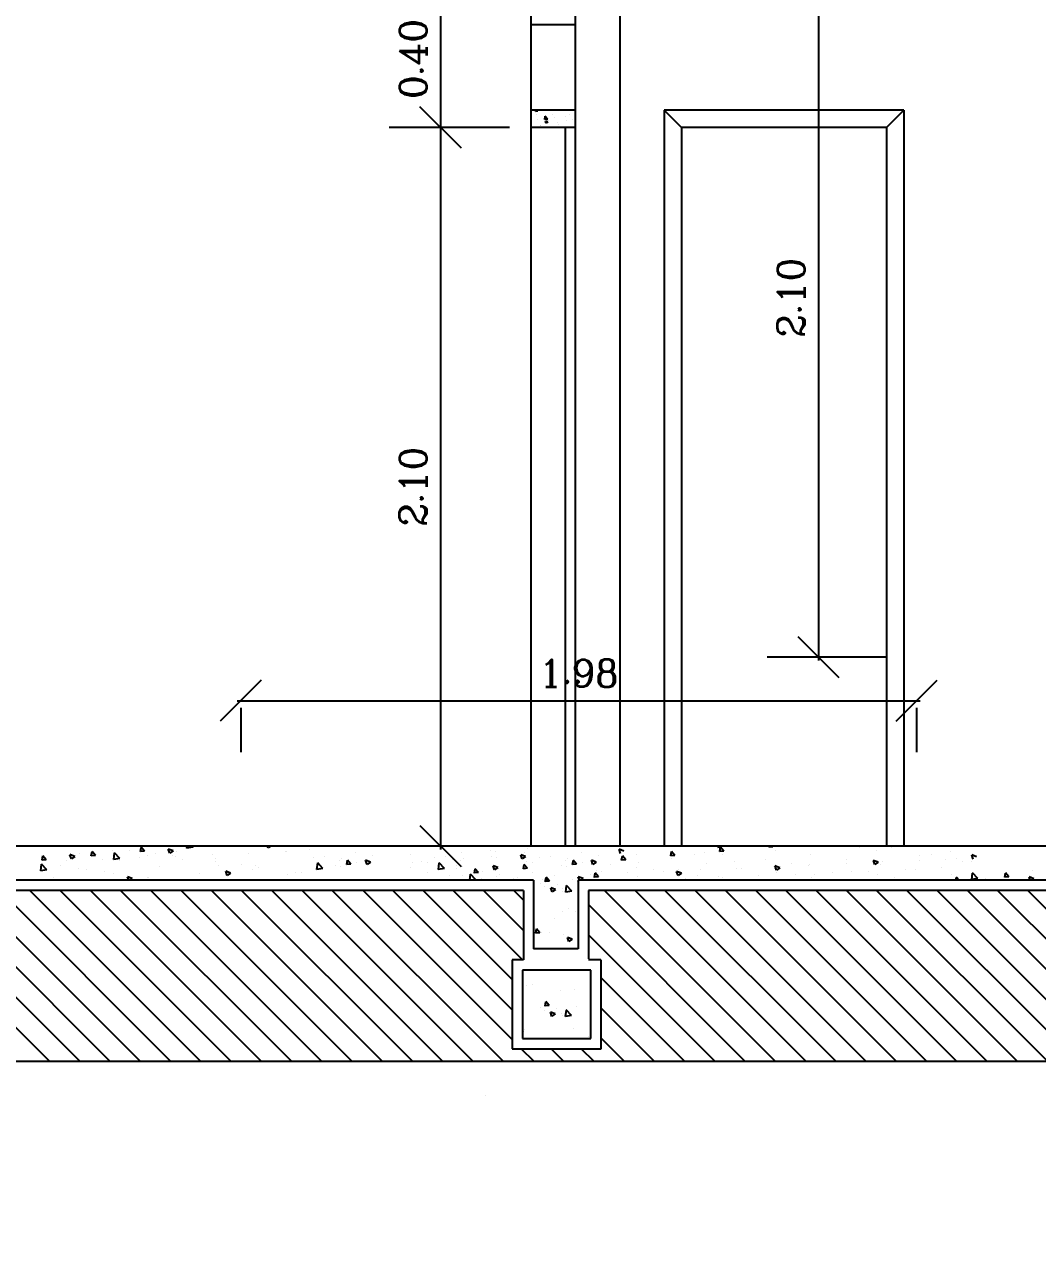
# Model space of a CAD drawing. Extents: x -49 to 264, y -41 to 22.
# Drawn here: x 19.049 to 22.009, y 7.75 to 11.364 of the extents above; entities that cross this region are included whole.
import ezdxf

# ---------------------------------------------------------------- set-up
doc = ezdxf.new("R2010")
doc.units = 0
doc.header["$LTSCALE"] = 20
doc.layers.get('0').update_dxf_attribs({"linetype": 'CONTINUOUS'})
doc.layers.get('DEFPOINTS').update_dxf_attribs({"linetype": 'CONTINUOUS'})
for name, color, linetype in [('CONCRETO', 5, 'CONTINUOUS'), ('COTA', 244, 'CONTINUOUS'), ('COTAS', 244, 'CONTINUOUS'), ('JANELA', 1, 'CONTINUOUS'), ('PAREDE', 7, 'CONTINUOUS'), ('PORTA', 1, 'CONTINUOUS'), ('VISTAL', 30, 'CONTINUOUS')]:
    doc.layers.add(name, color=color, linetype=linetype)
doc.styles.add('ROMANC', font='ROMANC.SHX')
doc.dimstyles.get("Standard").update_dxf_attribs({"dimtxt": 0.08, "dimasz": 0.12, "dimexe": 0.15, "dimexo": 0.0625, "dimgap": 0.04, "dimtad": 1, "dimzin": 0, "dimtxsty": 'ROMANC', "dimblk1": 'OBLIQUE', "dimblk2": 'OBLIQUE', "dimsah": 1, "dimcen": 0.09, "dimdle": 0.01, "dimclrd": 30, "dimclre": 30, "dimclrt": 244, "dimazin": 3, "dimtfac": 1, "dimtdec": 3, "dimtofl": 0, "dimtmove": 0, "dimatfit": 3, "dimtolj": 1, "dimtzin": 0})

# ---------------------------------------------------------------- blocks, each defined once
blk = doc.blocks.new('*X103')
at = {"color": 0, "linetype": 'CONTINUOUS'}
for p, q in [((259.6112, -49.5778), (259.6112, -49.5778)), ((259.7347, -49.5651), (259.7347, -49.5651)), ((259.7524, -49.5653), (259.7524, -49.5653)), ((259.7627, -49.5619), (259.7627, -49.5619)), ((259.5708, -49.7146), (259.5708, -49.7146)), ((259.615, -49.6931), (259.615, -49.6931)), ((259.7579, -49.6951), (259.7579, -49.6951)), ((259.7586, -49.7024), (259.7586, -49.7024))]:
    blk.add_line(p, q, dxfattribs=at)
blk = doc.blocks.new('_OBLIQUE')
at = {"color": 0, "linetype": 'BYBLOCK'}
blk.add_line((-0.5, -0.5), (0.5, 0.5), dxfattribs=at)
blk = doc.blocks.new('*D275')
at = {"color": 30, "linetype": 'BYBLOCK'}
for p, q in [((11.7914, 13.0844), (12.4595, 13.0844)), ((12.3095, 13.0944), (12.3095, 10.9244)), ((11.7914, 10.9344), (12.4595, 10.9344)), ((-46.1743, 10.7419), (-46.1743, 9.2333)), ((-40.1743, 10.7419), (-40.1743, 9.2333)), ((-46.1843, 9.3833), (-40.1643, 9.3833))]:
    blk.add_line(p, q, dxfattribs=at)
at = {"layer": 'DEFPOINTS', "color": 0, "linetype": 'BYBLOCK'}
for p in [(22.4846, 17.9057), (22.6402, 17.9057), (6.4237, 15.5444), (8.1037, 15.5444), (8.1037, 15.5444), (22.6402, 15.4757), (11.4914, 13.0844), (11.4914, 10.9344), (12.3095, 10.9344), (-46.1743, 10.8044), (-40.1743, 10.8044), (-40.1743, 9.3833)]:
    blk.add_point(p, dxfattribs=at)
at = {"color": 30, "linetype": 'BYBLOCK', "xscale": 0.12, "yscale": 0.12, "zscale": 0.12}
for p, rotation in [((12.3095, 13.0844), 90), ((12.3095, 10.9344), 270), ((-46.1743, 9.3833), 180)]:
    blk.add_blockref('_OBLIQUE', p, dxfattribs=dict(at, rotation=rotation))
blk.add_blockref('_OBLIQUE', (-40.1743, 9.3833), dxfattribs=at)
at = {"color": 244, "linetype": 'BYBLOCK', "char_height": 0.08, "attachment_point": 5, "rotation": 90, "style": 'ROMANC'}
for s, insert in [('\\A1;2.43', (22.4046, 16.6907)), ('\\A1;2.15', (12.2295, 12.0094))]:
    blk.add_mtext(s, dxfattribs=dict(at, insert=insert))
at = {"color": 244, "linetype": 'BYBLOCK', "char_height": 0.08, "attachment_point": 5, "style": 'ROMANC'}
for s, insert in [('\\A1;1.68', (7.2637, 15.6244)), ('\\A1;6.00', (-43.1743, 9.4633))]:
    blk.add_mtext(s, dxfattribs=dict(at, insert=insert))
blk = doc.blocks.new('*D350')
at = {"color": 30, "linetype": 'BYBLOCK'}
for p, q in [((20.8981, 12.0158), (20.5466, 12.0158)), ((20.6966, 12.0258), (20.6966, 11.6058)), ((20.8981, 11.6158), (20.5466, 11.6158)), ((5.7514, 10.6344), (5.7514, 9.9936)), ((8.5614, 10.6344), (8.5614, 9.9936)), ((5.7414, 10.1436), (8.5714, 10.1436))]:
    blk.add_line(p, q, dxfattribs=at)
at = {"layer": 'DEFPOINTS', "color": 0, "linetype": 'BYBLOCK'}
for p in [(20.9606, 12.0158), (20.6966, 11.6158), (20.9606, 11.6158), (5.7514, 10.9344), (8.5614, 10.9344), (8.5614, 10.1436)]:
    blk.add_point(p, dxfattribs=at)
at = {"color": 30, "linetype": 'BYBLOCK', "xscale": 0.12, "yscale": 0.12, "zscale": 0.12}
for p, rotation in [((20.6966, 12.0158), 90), ((20.6966, 11.6158), 270), ((5.7514, 10.1436), 180)]:
    blk.add_blockref('_OBLIQUE', p, dxfattribs=dict(at, rotation=rotation))
blk.add_blockref('_OBLIQUE', (8.5614, 10.1436), dxfattribs=at)
at = {"color": 244, "linetype": 'BYBLOCK', "insert": (20.6166, 11.8158), "char_height": 0.08, "attachment_point": 5, "rotation": 90, "style": 'ROMANC'}
blk.add_mtext('\\A1;0.40', dxfattribs=at)
at = {"color": 244, "linetype": 'BYBLOCK', "insert": (7.1564, 10.2236), "char_height": 0.08, "attachment_point": 5, "style": 'ROMANC'}
blk.add_mtext('\\A1;2.81', dxfattribs=at)
blk = doc.blocks.new('*D351')
at = {"color": 30, "linetype": 'BYBLOCK'}
for p, q in [((20.8981, 11.6158), (20.5466, 11.6158)), ((20.6966, 11.6258), (20.6966, 9.5058)), ((8.6914, 10.6344), (8.6914, 9.9834)), ((11.4914, 10.6344), (11.4914, 9.9834)), ((8.6814, 10.1334), (11.5014, 10.1334)), ((20.8981, 9.5158), (20.5466, 9.5158))]:
    blk.add_line(p, q, dxfattribs=at)
at = {"layer": 'DEFPOINTS', "color": 0, "linetype": 'BYBLOCK'}
for p in [(20.9606, 11.6158), (8.6914, 10.9344), (11.4914, 10.9344), (11.4914, 10.1334), (20.6966, 9.5158), (20.9606, 9.5158)]:
    blk.add_point(p, dxfattribs=at)
at = {"color": 30, "linetype": 'BYBLOCK', "xscale": 0.12, "yscale": 0.12, "zscale": 0.12}
for p, rotation in [((20.6966, 11.6158), 90), ((8.6914, 10.1334), 180), ((20.6966, 9.5158), 270)]:
    blk.add_blockref('_OBLIQUE', p, dxfattribs=dict(at, rotation=rotation))
blk.add_blockref('_OBLIQUE', (11.4914, 10.1334), dxfattribs=at)
at = {"color": 244, "linetype": 'BYBLOCK', "insert": (20.6166, 10.5658), "char_height": 0.08, "attachment_point": 5, "rotation": 90, "style": 'ROMANC'}
blk.add_mtext('\\A1;2.10', dxfattribs=at)
at = {"color": 244, "linetype": 'BYBLOCK', "insert": (10.0914, 10.2134), "char_height": 0.08, "attachment_point": 5, "style": 'ROMANC'}
blk.add_mtext('\\A1;2.80', dxfattribs=at)
blk = doc.blocks.new('*D352')
at = {"color": 30, "linetype": 'BYBLOCK'}
for p, q in [((22.9131, 11.1458), (23.3425, 11.1458)), ((23.1925, 11.1558), (23.1925, 9.5058)), ((5.7514, 10.6344), (5.7514, 9.8204)), ((5.6214, 10.5044), (5.6214, 9.8204)), ((5.6114, 9.9704), (5.7514, 9.9704)), ((5.7514, 9.9704), (6.1952, 9.9704)), ((22.9684, 9.5158), (23.3425, 9.5158))]:
    blk.add_line(p, q, dxfattribs=at)
at = {"layer": 'DEFPOINTS', "color": 0, "linetype": 'BYBLOCK'}
for p in [(22.8506, 11.1458), (5.7514, 10.9344), (5.6214, 10.8044), (5.7514, 9.9704), (22.9059, 9.5158), (23.1925, 9.5158)]:
    blk.add_point(p, dxfattribs=at)
at = {"color": 30, "linetype": 'BYBLOCK', "xscale": 0.12, "yscale": 0.12, "zscale": 0.12}
for p, rotation in [((23.1925, 11.1458), 90), ((5.6214, 9.9704), 180), ((23.1925, 9.5158), 270)]:
    blk.add_blockref('_OBLIQUE', p, dxfattribs=dict(at, rotation=rotation))
blk.add_blockref('_OBLIQUE', (5.7514, 9.9704), dxfattribs=at)
at = {"color": 244, "linetype": 'BYBLOCK', "insert": (23.1125, 10.3308), "char_height": 0.08, "attachment_point": 5, "rotation": 90, "style": 'ROMANC'}
blk.add_mtext('\\A1;{1.60}', dxfattribs=at)
at = {"color": 244, "linetype": 'BYBLOCK', "insert": (6.0333, 10.0504), "char_height": 0.08, "attachment_point": 5, "style": 'ROMANC'}
blk.add_mtext('\\A1;0.13', dxfattribs=at)
blk = doc.blocks.new('*D276')
at = {"color": 30, "linetype": 'BYBLOCK'}
for p, q in [((22.3402, 17.9057), (22.3653, 17.9057)), ((22.5153, 17.9157), (22.5153, 15.4657)), ((22.3402, 15.4757), (22.3653, 15.4757)), ((12.4627, 10.9344), (12.4627, 11.3782)), ((11.7914, 10.9344), (12.6127, 10.9344)), ((12.4627, 10.7944), (12.4627, 10.9344)), ((11.9214, 10.8044), (12.6127, 10.8044))]:
    blk.add_line(p, q, dxfattribs=at)
at = {"layer": 'DEFPOINTS', "color": 0, "linetype": 'BYBLOCK'}
for p in [(22.6402, 17.9057), (22.5153, 15.4757), (22.6402, 15.4757), (11.4914, 10.9344), (12.4627, 10.9344), (11.6214, 10.8044)]:
    blk.add_point(p, dxfattribs=at)
at = {"color": 30, "linetype": 'BYBLOCK', "xscale": 0.12, "yscale": 0.12, "zscale": 0.12}
for p, rotation in [((22.5153, 17.9057), 90), ((22.5153, 15.4757), 270), ((12.4627, 10.9344), 90), ((12.4627, 10.8044), 270)]:
    blk.add_blockref('_OBLIQUE', p, dxfattribs=dict(at, rotation=rotation))
at = {"color": 244, "linetype": 'BYBLOCK', "char_height": 0.08, "attachment_point": 5, "rotation": 90, "style": 'ROMANC'}
for s, insert in [('\\A1;2.43', (22.4353, 16.6907)), ('\\A1;0.13', (12.3827, 11.2163))]:
    blk.add_mtext(s, dxfattribs=dict(at, insert=insert))
blk = doc.blocks.new('*D284')
at = {"color": 30, "linetype": 'BYBLOCK'}
for p, q in [((4.1357, 18.8044), (4.1357, 19.2482)), ((5.3214, 18.8044), (3.9857, 18.8044)), ((4.1357, 18.6644), (4.1357, 18.8044)), ((5.4514, 18.6744), (3.9857, 18.6744)), ((30.195, 9.5731), (32.185, 9.5731)), ((30.205, 9.5379), (30.205, 9.4231)), ((32.175, 9.5379), (32.175, 9.4231))]:
    blk.add_line(p, q, dxfattribs=at)
at = {"layer": 'DEFPOINTS', "color": 0, "linetype": 'BYBLOCK'}
for p in [(4.1357, 18.8044), (5.6214, 18.8044), (5.7514, 18.6744), (30.205, 9.8379), (32.175, 9.8379), (32.175, 9.5731)]:
    blk.add_point(p, dxfattribs=at)
at = {"color": 30, "linetype": 'BYBLOCK', "xscale": 0.12, "yscale": 0.12, "zscale": 0.12}
for p, rotation in [((4.1357, 18.8044), 90), ((4.1357, 18.6744), 270), ((30.205, 9.5731), 180)]:
    blk.add_blockref('_OBLIQUE', p, dxfattribs=dict(at, rotation=rotation))
blk.add_blockref('_OBLIQUE', (32.175, 9.5731), dxfattribs=at)
at = {"color": 244, "linetype": 'BYBLOCK', "insert": (4.0557, 19.0863), "char_height": 0.08, "attachment_point": 5, "rotation": 90, "style": 'ROMANC'}
blk.add_mtext('\\A1;0.13', dxfattribs=at)
at = {"color": 244, "linetype": 'BYBLOCK', "insert": (31.19, 9.6531), "char_height": 0.08, "attachment_point": 5, "style": 'ROMANC'}
blk.add_mtext('\\A1;1.97', dxfattribs=at)
blk = doc.blocks.new('*D285')
at = {"color": 30, "linetype": 'BYBLOCK'}
for p, q in [((5.4514, 16.7744), (3.9857, 16.7744)), ((4.1357, 16.7844), (4.1357, 16.6444)), ((5.4514, 16.6444), (3.9857, 16.6444)), ((4.1357, 16.6444), (4.1357, 16.2005)), ((34.5022, 9.8379), (34.4553, 9.8379)), ((34.6053, 8.3979), (34.6053, 9.8479)), ((32.265, 9.5685), (34.255, 9.5685)), ((32.275, 9.5379), (32.275, 9.4185)), ((34.245, 9.5379), (34.245, 9.4185)), ((34.3609, 8.4079), (34.4553, 8.4079)), ((256.8586, -40.1982), (257.1335, -40.1982)), ((257.0835, -40.1982), (257.0835, -40.2358)), ((257.0835, -40.5982), (257.0835, -40.5606))]:
    blk.add_line(p, q, dxfattribs=at)
at = {"layer": 'DEFPOINTS', "color": 0, "linetype": 'BYBLOCK'}
for p in [(5.7514, 16.7744), (4.1357, 16.6444), (5.7514, 16.6444), (32.275, 9.8379), (34.245, 9.8379), (34.6053, 9.8379), (34.8022, 9.8379), (34.245, 9.5685), (34.6609, 8.4079), (256.7961, -40.1982), (257.0835, -40.1982), (256.7961, -40.5982)]:
    blk.add_point(p, dxfattribs=at)
at = {"color": 30, "linetype": 'BYBLOCK'}
for p, xscale, yscale, zscale, rotation in [((4.1357, 16.7744), 0.12, 0.12, 0.12, 90), ((4.1357, 16.6444), 0.12, 0.12, 0.12, 270), ((34.6053, 9.8379), 0.12, 0.12, 0.12, 90), ((32.275, 9.5685), 0.12, 0.12, 0.12, 180), ((34.6053, 8.4079), 0.12, 0.12, 0.12, 270), ((257.0835, -40.1982), 0.05, 0.05, 0.05, 90), ((257.0835, -40.5982), 0.05, 0.05, 0.05, 270)]:
    blk.add_blockref('_OBLIQUE', p, dxfattribs=dict(at, xscale=xscale, yscale=yscale, zscale=zscale, rotation=rotation))
at = {"color": 30, "linetype": 'BYBLOCK', "xscale": 0.12, "yscale": 0.12, "zscale": 0.12}
blk.add_blockref('_OBLIQUE', (34.245, 9.5685), dxfattribs=at)
at = {"color": 244, "linetype": 'BYBLOCK', "attachment_point": 5, "rotation": 90, "style": 'ROMANC'}
for s, insert, char_height in [('\\A1;0.13', (4.0557, 16.3625), 0.08), ('\\A1;{1.53}', (34.5253, 9.1229), 0.08), ('\\A1;0.40', (257.0835, -40.3982), 0.1)]:
    blk.add_mtext(s, dxfattribs=dict(at, insert=insert, char_height=char_height))
at = {"color": 244, "linetype": 'BYBLOCK', "insert": (33.26, 9.6485), "char_height": 0.08, "attachment_point": 5, "style": 'ROMANC'}
blk.add_mtext('\\A1;1.97', dxfattribs=at)
blk = doc.blocks.new('*D286')
at = {"color": 30, "linetype": 'BYBLOCK'}
for p, q in [((5.4514, 15.5444), (3.9879, 15.5444)), ((4.1379, 15.5544), (4.1379, 15.4144)), ((5.4514, 15.4144), (3.9879, 15.4144)), ((4.1379, 15.4144), (4.1379, 14.9705)), ((30.1071, 11.4748), (30.1071, 11.2933)), ((30.6071, 11.4239), (30.6071, 11.2933)), ((30.0571, 11.3933), (30.6571, 11.3933)), ((34.335, 9.5589), (36.3307, 9.5589)), ((34.345, 9.5379), (34.345, 9.4089)), ((36.3207, 9.5379), (36.3207, 9.4089)), ((263.1948, -40.2981), (263.1948, -40.5684)), ((262.6661, -40.5107), (262.6661, -40.5684)), ((262.6661, -40.5184), (262.7205, -40.5184)), ((263.1948, -40.5184), (263.1405, -40.5184))]:
    blk.add_line(p, q, dxfattribs=at)
at = {"layer": 'DEFPOINTS', "color": 0, "linetype": 'BYBLOCK'}
for p in [(5.7514, 15.5444), (4.1379, 15.4144), (5.7514, 15.4144), (30.1071, 12.8748), (30.6071, 12.8239), (30.6071, 11.3933), (34.345, 9.8379), (36.3207, 9.8379), (36.3207, 9.5589), (263.1948, -40.2356), (262.6661, -40.4482), (263.1948, -40.5184)]:
    blk.add_point(p, dxfattribs=at)
at = {"color": 30, "linetype": 'BYBLOCK'}
for p, xscale, yscale, zscale, rotation in [((4.1379, 15.5444), 0.12, 0.12, 0.12, 90), ((4.1379, 15.4144), 0.12, 0.12, 0.12, 270), ((30.1071, 11.3933), 0.1, 0.1, 0.1, 180), ((34.345, 9.5589), 0.12, 0.12, 0.12, 180), ((262.6661, -40.5184), 0.05, 0.05, 0.05, 180)]:
    blk.add_blockref('_OBLIQUE', p, dxfattribs=dict(at, xscale=xscale, yscale=yscale, zscale=zscale, rotation=rotation))
for p, xscale, yscale, zscale in [((30.6071, 11.3933), 0.1, 0.1, 0.1), ((36.3207, 9.5589), 0.12, 0.12, 0.12), ((263.1948, -40.5184), 0.05, 0.05, 0.05)]:
    blk.add_blockref('_OBLIQUE', p, dxfattribs=dict(at, xscale=xscale, yscale=yscale, zscale=zscale))
at = {"color": 244, "linetype": 'BYBLOCK', "insert": (4.0579, 15.1325), "char_height": 0.08, "attachment_point": 5, "rotation": 90, "style": 'ROMANC'}
blk.add_mtext('\\A1;0.13', dxfattribs=at)
at = {"color": 244, "linetype": 'BYBLOCK', "attachment_point": 5, "style": 'ROMANC'}
for s, insert, char_height in [('\\A1;0.50', (30.3571, 11.4733), 0.08), ('\\A1;1.98', (35.3329, 9.6389), 0.08), ('\\A1;{0.500}', (262.9305, -40.5184), 0.1)]:
    blk.add_mtext(s, dxfattribs=dict(at, insert=insert, char_height=char_height))
blk = doc.blocks.new('*D287')
at = {"color": 30, "linetype": 'BYBLOCK'}
for p, q in [((5.4514, 10.9344), (4.0208, 10.9344)), ((4.1708, 10.9444), (4.1708, 10.8044)), ((5.3214, 10.8044), (4.0208, 10.8044)), ((4.1708, 10.8044), (4.1708, 10.3605)), ((36.4107, 9.5442), (38.0609, 9.5442)), ((36.4207, 9.5379), (36.4207, 9.3942)), ((38.0509, 9.5379), (38.0509, 9.3942))]:
    blk.add_line(p, q, dxfattribs=at)
at = {"layer": 'DEFPOINTS', "color": 0, "linetype": 'BYBLOCK'}
for p in [(5.7514, 10.9344), (4.1708, 10.8044), (5.6214, 10.8044), (36.4207, 9.8379), (38.0509, 9.8379), (38.0509, 9.5442)]:
    blk.add_point(p, dxfattribs=at)
at = {"color": 30, "linetype": 'BYBLOCK', "xscale": 0.12, "yscale": 0.12, "zscale": 0.12}
for p, rotation in [((4.1708, 10.9344), 90), ((4.1708, 10.8044), 270), ((36.4207, 9.5442), 180)]:
    blk.add_blockref('_OBLIQUE', p, dxfattribs=dict(at, rotation=rotation))
blk.add_blockref('_OBLIQUE', (38.0509, 9.5442), dxfattribs=at)
at = {"color": 244, "linetype": 'BYBLOCK', "insert": (4.0908, 10.5225), "char_height": 0.08, "attachment_point": 5, "rotation": 90, "style": 'ROMANC'}
blk.add_mtext('\\A1;0.13', dxfattribs=at)
at = {"color": 244, "linetype": 'BYBLOCK', "insert": (37.2358, 9.6242), "char_height": 0.08, "attachment_point": 5, "style": 'ROMANC'}
blk.add_mtext('\\A1;1.63', dxfattribs=at)

msp = doc.modelspace()

# ---------------------------------------------------------------- linework, layer by layer
at = {"color": 30, "linetype": 'CONTINUOUS'}
for p, q in [((20.5491, 11.1106), (20.5431, 11.1101)), ((20.5432, 11.1099), (20.5434, 11.111)), ((20.5463, 11.0999), (20.5463, 11.0999)), ((20.5689, 11.0866), (20.57, 11.0961)), ((20.5778, 11.0881), (20.57, 11.0962)), ((20.593, 11.101), (20.593, 11.101)), ((20.6309, 11.096), (20.6309, 11.096)), ((20.6419, 11.102), (20.6419, 11.102)), ((20.5475, 11.0666), (20.5475, 11.0666)), ((20.5479, 11.0872), (20.5479, 11.0872)), ((20.5561, 11.0698), (20.5561, 11.0698)), ((20.5572, 11.0689), (20.5572, 11.0689)), ((20.5778, 11.0881), (20.5689, 11.0867)), ((20.5784, 11.0795), (20.5714, 11.0821)), ((20.5734, 11.0759), (20.5714, 11.0819)), ((20.5784, 11.0795), (20.5734, 11.0761)), ((20.5783, 11.0823), (20.5783, 11.0823)), ((20.5983, 11.0924), (20.5983, 11.0924)), ((20.6062, 11.0772), (20.6062, 11.0772)), ((20.6106, 11.0711), (20.6106, 11.0711)), ((20.6317, 11.0846), (20.6317, 11.0846)), ((20.6488, 11.086), (20.6488, 11.086)), ((19.5227, 8.9574), (19.5234, 8.9636)), ((19.5305, 8.9597), (19.5312, 8.9636)), ((19.5404, 8.9603), (19.5373, 8.9636)), ((19.5424, 8.961), (19.5402, 8.9636)), ((19.7603, 8.9583), (19.7585, 8.9636)), ((19.7678, 8.9636), (19.7603, 8.9585)), ((21.0781, 8.9578), (21.0761, 8.9636)), ((21.0862, 8.9636), (21.078, 8.958)), ((21.2242, 8.9599), (21.2248, 8.9636)), ((21.2361, 8.9611), (21.234, 8.9636)), ((21.6513, 8.9625), (21.6513, 8.9625)), ((19.1001, 8.9221), (19.1024, 8.9346)), ((19.112, 8.9233), (19.1024, 8.9348)), ((19.1954, 8.9331), (19.1814, 8.9385)), ((19.1855, 8.9262), (19.1814, 8.9383)), ((19.1954, 8.9331), (19.1854, 8.9264)), ((19.2101, 8.9424), (19.2101, 8.9424)), ((19.2555, 8.9358), (19.2435, 8.9348)), ((19.2436, 8.9346), (19.2459, 8.9471)), ((19.2555, 8.9358), (19.2459, 8.9473)), ((19.3066, 8.9497), (19.3066, 8.9497)), ((19.3092, 8.9243), (19.3114, 8.9433)), ((19.327, 8.9272), (19.3092, 8.9245)), ((19.327, 8.9272), (19.3114, 8.9435)), ((19.3546, 8.9517), (19.3546, 8.9517)), ((19.3834, 8.9293), (19.3834, 8.9293)), ((19.387, 8.9472), (19.3894, 8.9597)), ((19.3989, 8.9484), (19.387, 8.9474)), ((19.3989, 8.9484), (19.3893, 8.9599)), ((19.4077, 8.9369), (19.4077, 8.9369)), ((19.4304, 8.9417), (19.4304, 8.9417)), ((19.4828, 8.9492), (19.4688, 8.9545)), ((19.4729, 8.9423), (19.4688, 8.9543)), ((19.4828, 8.9492), (19.4728, 8.9424)), ((19.4805, 8.9351), (19.4805, 8.9351)), ((19.4902, 8.9338), (19.4902, 8.9338)), ((19.4913, 8.9463), (19.4913, 8.9463)), ((19.5404, 8.9603), (19.5226, 8.9576)), ((19.5424, 8.961), (19.5304, 8.9599)), ((19.5969, 8.9383), (19.5969, 8.9383)), ((19.6079, 8.9263), (19.6079, 8.9263)), ((19.7037, 8.9428), (19.7037, 8.9428)), ((19.7128, 8.9616), (19.7128, 8.9616)), ((19.8105, 8.9474), (19.8105, 8.9474)), ((19.8155, 8.9475), (19.8155, 8.9475)), ((19.882, 8.9542), (19.882, 8.9542)), ((19.8923, 8.931), (19.8923, 8.931)), ((19.9256, 8.9335), (19.9256, 8.9335)), ((19.9756, 8.9269), (19.9756, 8.9269)), ((20.0168, 8.9455), (20.0168, 8.9455)), ((20.0656, 8.9354), (20.0656, 8.9354)), ((20.1771, 8.94), (20.1771, 8.94)), ((20.2472, 8.931), (20.2472, 8.931)), ((20.2804, 8.9335), (20.2804, 8.9335)), ((20.3256, 8.9444), (20.3256, 8.9444)), ((20.3305, 8.9269), (20.3305, 8.9269)), ((20.4114, 8.9519), (20.4114, 8.9519)), ((20.4135, 8.9325), (20.4135, 8.9325)), ((20.4262, 8.9476), (20.4262, 8.9476)), ((20.4282, 8.9303), (20.4282, 8.9303)), ((20.5131, 8.9327), (20.4991, 8.9381)), ((20.5032, 8.9258), (20.4992, 8.9379)), ((20.5131, 8.9327), (20.5032, 8.926)), ((20.51, 8.9435), (20.51, 8.9435)), ((20.5181, 8.9564), (20.5181, 8.9564)), ((20.5525, 8.931), (20.5525, 8.931)), ((20.5858, 8.9335), (20.5858, 8.9335)), ((20.6358, 8.9269), (20.6358, 8.9269)), ((20.677, 8.9455), (20.677, 8.9455)), ((20.7258, 8.9354), (20.7258, 8.9354)), ((20.8005, 8.9487), (20.7865, 8.9541)), ((20.7906, 8.9418), (20.7866, 8.9539)), ((20.7938, 8.9222), (20.7961, 8.9348)), ((20.8057, 8.9235), (20.7961, 8.935)), ((20.8373, 8.94), (20.8373, 8.94)), ((20.9492, 8.936), (20.9372, 8.935)), ((20.9373, 8.9348), (20.9396, 8.9473)), ((20.9383, 8.9272), (20.9383, 8.9272)), ((20.9492, 8.936), (20.9395, 8.9475)), ((21.007, 8.9393), (21.007, 8.9393)), ((21.0374, 8.946), (21.0374, 8.946)), ((21.0807, 8.9473), (21.083, 8.9599)), ((21.0926, 8.9486), (21.0807, 8.9475)), ((21.0926, 8.9486), (21.083, 8.9601)), ((21.0875, 8.9394), (21.0875, 8.9394)), ((21.2361, 8.9611), (21.2241, 8.9601)), ((21.2434, 8.9519), (21.2434, 8.9519)), ((21.3461, 8.9378), (21.3461, 8.9378)), ((21.489, 8.9585), (21.489, 8.9585)), ((21.5391, 8.9519), (21.5391, 8.9519)), ((21.5819, 8.9585), (21.5819, 8.9585)), ((21.6654, 8.9353), (21.6654, 8.9353)), ((21.6985, 8.9385), (21.6985, 8.9385)), ((21.7552, 8.9475), (21.7552, 8.9475)), ((21.7712, 8.9264), (21.7712, 8.9264)), ((21.8309, 8.9323), (21.8169, 8.9376)), ((21.821, 8.9254), (21.8169, 8.9375)), ((19.1135, 8.8941), (19.0957, 8.8914)), ((19.0958, 8.8912), (19.098, 8.9102)), ((19.1135, 8.8941), (19.0979, 8.9103)), ((19.112, 8.9233), (19.1001, 8.9223)), ((19.1025, 8.9122), (19.1025, 8.9122)), ((19.1551, 8.906), (19.1551, 8.906)), ((19.1699, 8.9203), (19.1699, 8.9203)), ((19.2052, 8.8981), (19.2052, 8.8981)), ((19.2309, 8.896), (19.2309, 8.896)), ((19.2767, 8.9248), (19.2767, 8.9248)), ((19.2809, 8.8894), (19.2809, 8.8894)), ((19.3267, 8.9224), (19.3267, 8.9224)), ((19.4434, 8.9024), (19.4434, 8.9024)), ((19.5103, 8.9228), (19.5103, 8.9228)), ((19.6068, 8.9185), (19.6068, 8.9185)), ((19.6142, 8.9078), (19.6142, 8.9078)), ((19.6508, 8.8847), (19.6368, 8.89)), ((19.6409, 8.8777), (19.6369, 8.8898)), ((19.6825, 8.9085), (19.6825, 8.9085)), ((19.7152, 8.895), (19.7152, 8.895)), ((19.7246, 8.9062), (19.7246, 8.9062)), ((19.7326, 8.9019), (19.7326, 8.9019)), ((19.9032, 8.895), (19.9054, 8.914)), ((19.9209, 8.8979), (19.9032, 8.8952)), ((19.9209, 8.8979), (19.9054, 8.9141)), ((19.957, 8.9056), (19.957, 8.9056)), ((19.9681, 8.921), (19.9681, 8.921)), ((19.9729, 8.9025), (19.9729, 8.9025)), ((19.9901, 8.9097), (19.9925, 8.9222)), ((20.0021, 8.9109), (19.9901, 8.9099)), ((20.0021, 8.9109), (19.9924, 8.9224)), ((20.0181, 8.9144), (20.0181, 8.9144)), ((20.0596, 8.9167), (20.0456, 8.9221)), ((20.0497, 8.9098), (20.0456, 8.9219)), ((20.0596, 8.9167), (20.0496, 8.91)), ((20.1777, 8.9003), (20.1777, 8.9003)), ((20.1822, 8.9154), (20.1822, 8.9154)), ((20.2092, 8.9197), (20.2092, 8.9197)), ((20.2268, 8.9153), (20.2268, 8.9153)), ((20.2758, 8.8979), (20.258, 8.8952)), ((20.2581, 8.895), (20.2603, 8.914)), ((20.2758, 8.8979), (20.2602, 8.9141)), ((20.2995, 8.9255), (20.2995, 8.9255)), ((20.3105, 8.8978), (20.3105, 8.8978)), ((20.3119, 8.9056), (20.3119, 8.9056)), ((20.3229, 8.921), (20.3229, 8.921)), ((20.3278, 8.9025), (20.3278, 8.9025)), ((20.3635, 8.8846), (20.3658, 8.8971)), ((20.3754, 8.8858), (20.3657, 8.8973)), ((20.4161, 8.9054), (20.4161, 8.9054)), ((20.4324, 8.9007), (20.4184, 8.906)), ((20.4225, 8.8938), (20.4184, 8.9059)), ((20.4324, 8.9007), (20.4224, 8.894)), ((20.5069, 8.8971), (20.5092, 8.9097)), ((20.5188, 8.8984), (20.5069, 8.8973)), ((20.5188, 8.8984), (20.5092, 8.9099)), ((20.5145, 8.9197), (20.5145, 8.9197)), ((20.5321, 8.9153), (20.5321, 8.9153)), ((20.6172, 8.9056), (20.6172, 8.9056)), ((20.6283, 8.921), (20.6283, 8.921)), ((20.6331, 8.9025), (20.6331, 8.9025)), ((20.6623, 8.9109), (20.6503, 8.9099)), ((20.6504, 8.9097), (20.6527, 8.9222)), ((20.6623, 8.9109), (20.6526, 8.9224)), ((20.6783, 8.9144), (20.6783, 8.9144)), ((20.7198, 8.9167), (20.7058, 8.9221)), ((20.7099, 8.9098), (20.7058, 8.9219)), ((20.7198, 8.9167), (20.7099, 8.91)), ((20.7211, 8.8906), (20.7211, 8.8906)), ((20.7622, 8.9103), (20.7622, 8.9103)), ((20.8057, 8.9235), (20.7938, 8.9224)), ((20.8379, 8.9003), (20.8379, 8.9003)), ((20.8424, 8.9154), (20.8424, 8.9154)), ((20.888, 8.8937), (20.888, 8.8937)), ((20.9171, 8.8903), (20.9171, 8.8903)), ((20.9686, 8.8842), (20.9546, 8.8896)), ((20.9587, 8.8773), (20.9546, 8.8894)), ((20.9591, 8.8953), (20.9591, 8.8953)), ((21.0238, 8.8948), (21.0238, 8.8948)), ((21.041, 8.9131), (21.041, 8.9131)), ((21.1236, 8.9192), (21.1236, 8.9192)), ((21.1306, 8.8993), (21.1306, 8.8993)), ((21.1449, 8.8981), (21.1449, 8.8981)), ((21.2138, 8.9228), (21.2138, 8.9228)), ((21.2374, 8.9038), (21.2374, 8.9038)), ((21.2403, 8.8992), (21.2403, 8.8992)), ((21.256, 8.9002), (21.242, 8.9056)), ((21.2461, 8.8933), (21.2421, 8.9054)), ((21.256, 8.9002), (21.2461, 8.8935)), ((21.2895, 8.9128), (21.2895, 8.9128)), ((21.3396, 8.9062), (21.3396, 8.9062)), ((21.3441, 8.9083), (21.3441, 8.9083)), ((21.45, 8.9228), (21.45, 8.9228)), ((21.4509, 8.9128), (21.4509, 8.9128)), ((21.4659, 8.8896), (21.4659, 8.8896)), ((21.5155, 8.8905), (21.5155, 8.8905)), ((21.5434, 8.9163), (21.5294, 8.9216)), ((21.5335, 8.9093), (21.5295, 8.9214)), ((21.5434, 8.9163), (21.5335, 8.9095)), ((21.551, 8.91), (21.551, 8.91)), ((21.5577, 8.9173), (21.5577, 8.9173)), ((21.6222, 8.895), (21.6222, 8.895)), ((21.6537, 8.8959), (21.6537, 8.8959)), ((21.6644, 8.9218), (21.6644, 8.9218)), ((21.729, 8.8995), (21.729, 8.8995)), ((21.7412, 8.9253), (21.7412, 8.9253)), ((21.7912, 8.9187), (21.7912, 8.9187)), ((21.8152, 8.9184), (21.8152, 8.9184)), ((21.9933, 8.8921), (21.9933, 8.8921)), ((19.1337, 8.8724), (19.1337, 8.8724)), ((19.3091, 8.8831), (19.3091, 8.8831)), ((19.3634, 8.8686), (19.3494, 8.874)), ((19.3529, 8.8636), (19.3495, 8.8738)), ((19.3634, 8.8686), (19.3559, 8.8636)), ((19.4073, 8.8728), (19.4073, 8.8728)), ((19.4101, 8.8703), (19.4101, 8.8703)), ((19.56, 8.8823), (19.56, 8.8823)), ((19.6508, 8.8847), (19.6409, 8.8779)), ((19.8179, 8.8809), (19.8179, 8.8809)), ((19.8412, 8.8862), (19.8412, 8.8862)), ((19.8589, 8.8853), (19.8589, 8.8853)), ((20.2274, 8.8854), (20.2274, 8.8854)), ((20.2914, 8.8767), (20.2914, 8.8767)), ((20.328, 8.8778), (20.328, 8.8778)), ((20.3502, 8.8636), (20.3522, 8.8809)), ((20.3677, 8.8648), (20.3521, 8.881)), ((20.3677, 8.8648), (20.3596, 8.8636)), ((20.3754, 8.8858), (20.3634, 8.8848)), ((20.3832, 8.8677), (20.3832, 8.8677)), ((20.3863, 8.8878), (20.3863, 8.8878)), ((20.4159, 8.8659), (20.4159, 8.8659)), ((20.4287, 8.8753), (20.4287, 8.8753)), ((20.4307, 8.8637), (20.4307, 8.8637)), ((20.4363, 8.8812), (20.4363, 8.8812)), ((20.452, 8.8662), (20.452, 8.8662)), ((20.4788, 8.8687), (20.4788, 8.8687)), ((20.49, 8.8722), (20.49, 8.8722)), ((20.5328, 8.8854), (20.5328, 8.8854)), ((20.5571, 8.8542), (20.5571, 8.8542)), ((20.5626, 8.8646), (20.5626, 8.8646)), ((20.5826, 8.8607), (20.5706, 8.8597)), ((20.5707, 8.8595), (20.573, 8.872)), ((20.5826, 8.8607), (20.5729, 8.8722)), ((20.5968, 8.8767), (20.5968, 8.8767)), ((20.6494, 8.8654), (20.6494, 8.8654)), ((20.6638, 8.8587), (20.6638, 8.8587)), ((20.6812, 8.8682), (20.6672, 8.8736)), ((20.6705, 8.8636), (20.6672, 8.8734)), ((20.6812, 8.8682), (20.6743, 8.8636)), ((20.7035, 8.8812), (20.7035, 8.8812)), ((20.7141, 8.872), (20.7164, 8.8846)), ((20.726, 8.8733), (20.7141, 8.8722)), ((20.726, 8.8733), (20.7164, 8.8848)), ((20.7358, 8.8884), (20.7358, 8.8884)), ((20.8103, 8.8858), (20.8103, 8.8858)), ((20.8397, 8.8734), (20.8397, 8.8734)), ((20.9686, 8.8842), (20.9586, 8.8775)), ((20.9817, 8.8679), (20.9817, 8.8679)), ((21.0143, 8.8771), (21.0143, 8.8771)), ((21.0757, 8.8753), (21.0757, 8.8753)), ((21.0884, 8.8724), (21.0884, 8.8724)), ((21.09, 8.8671), (21.09, 8.8671)), ((21.1952, 8.8769), (21.1952, 8.8769)), ((21.2459, 8.8853), (21.2459, 8.8853)), ((21.302, 8.8814), (21.302, 8.8814)), ((21.3486, 8.8712), (21.3486, 8.8712)), ((21.3569, 8.8792), (21.3569, 8.8792)), ((21.4087, 8.886), (21.4087, 8.886)), ((21.5417, 8.8796), (21.5417, 8.8796)), ((21.5917, 8.873), (21.5917, 8.873)), ((21.7576, 8.8809), (21.7576, 8.8809)), ((21.7709, 8.8636), (21.7725, 8.8722)), ((21.7799, 8.8636), (21.7725, 8.8724)), ((21.8353, 8.8686), (21.8175, 8.8658)), ((21.8176, 8.8657), (21.8198, 8.8847)), ((21.8353, 8.8686), (21.8197, 8.8848)), ((21.8586, 8.8681), (21.8586, 8.8681)), ((21.9256, 8.8734), (21.9136, 8.8724)), ((21.9137, 8.8722), (21.916, 8.8847)), ((21.9256, 8.8734), (21.9159, 8.8849)), ((21.9989, 8.8678), (21.9849, 8.8731)), ((21.9881, 8.8636), (21.9849, 8.8729)), ((21.9989, 8.8678), (21.9927, 8.8636)), ((19.1223, 8.3336), (18.6223, 8.8336)), ((19.2107, 8.3336), (18.7107, 8.8336)), ((19.2991, 8.3336), (18.7991, 8.8336)), ((19.3875, 8.3336), (18.8875, 8.8336)), ((19.4759, 8.3336), (18.9759, 8.8336)), ((19.5643, 8.3336), (19.0643, 8.8336)), ((19.6526, 8.3336), (19.1526, 8.8336)), ((19.741, 8.3336), (19.241, 8.8336)), ((19.8294, 8.3336), (19.3294, 8.8336)), ((19.9178, 8.3336), (19.4178, 8.8336)), ((20.0062, 8.3336), (19.5062, 8.8336)), ((20.0946, 8.3336), (19.5946, 8.8336)), ((20.183, 8.3336), (19.683, 8.8336)), ((20.2714, 8.3336), (19.7714, 8.8336)), ((20.3598, 8.3336), (19.8598, 8.8336)), ((20.4481, 8.3336), (19.9481, 8.8336)), ((20.4736, 8.398), (20.038, 8.8336)), ((20.4736, 8.4849), (20.1249, 8.8336)), ((20.4736, 8.5733), (20.2133, 8.8336)), ((20.5042, 8.631), (20.3017, 8.8336)), ((20.5066, 8.7171), (20.3901, 8.8336)), ((20.5066, 8.8055), (20.4785, 8.8336)), ((20.5686, 8.8462), (20.5686, 8.8462)), ((20.6004, 8.8362), (20.5864, 8.8415)), ((20.5905, 8.8293), (20.5865, 8.8413)), ((20.6004, 8.8362), (20.5905, 8.8295)), ((20.6051, 8.8521), (20.6051, 8.8521)), ((20.6196, 8.839), (20.6196, 8.839)), ((20.6217, 8.8318), (20.6217, 8.8318)), ((20.6306, 8.8288), (20.6328, 8.8478)), ((20.6484, 8.8317), (20.6306, 8.8289)), ((20.6484, 8.8317), (20.6328, 8.8479)), ((21.2436, 8.3336), (20.7436, 8.8336)), ((21.3335, 8.3336), (20.8335, 8.8336)), ((21.4204, 8.3336), (20.9204, 8.8336)), ((21.5088, 8.3336), (21.0088, 8.8336)), ((21.5972, 8.3336), (21.0972, 8.8336)), ((21.6856, 8.3336), (21.1856, 8.8336)), ((21.774, 8.3336), (21.274, 8.8336)), ((21.8624, 8.3336), (21.3624, 8.8336)), ((21.9507, 8.3336), (21.4507, 8.8336)), ((22.0391, 8.3336), (21.5391, 8.8336)), ((22.1275, 8.3336), (21.6275, 8.8336)), ((22.2159, 8.3336), (21.7159, 8.8336)), ((22.3043, 8.3336), (21.8043, 8.8336)), ((22.3927, 8.3336), (21.8927, 8.8336)), ((22.4811, 8.3336), (21.9811, 8.8336)), ((20.6373, 8.7822), (20.6373, 8.7822)), ((21.1552, 8.3336), (20.6966, 8.7922)), ((20.5969, 8.7525), (20.5969, 8.7525)), ((20.6221, 8.7724), (20.6221, 8.7724)), ((20.6577, 8.7732), (20.6577, 8.7732)), ((20.5429, 8.709), (20.5452, 8.7216)), ((20.5548, 8.7103), (20.5429, 8.7092)), ((20.5548, 8.7103), (20.5452, 8.7218)), ((20.5609, 8.7122), (20.5609, 8.7122)), ((20.584, 8.7109), (20.584, 8.7109)), ((20.6245, 8.7059), (20.6245, 8.7059)), ((20.6491, 8.6911), (20.6351, 8.6965)), ((20.6392, 8.6842), (20.6351, 8.6963)), ((20.6491, 8.6911), (20.6391, 8.6844)), ((21.0669, 8.3336), (20.6966, 8.7038)), ((20.9785, 8.3336), (20.7336, 8.5785)), ((20.6165, 8.5421), (20.6165, 8.5421)), ((20.57, 8.496), (20.5723, 8.5086)), ((20.5819, 8.4973), (20.57, 8.4962)), ((20.5819, 8.4973), (20.5723, 8.5088)), ((20.6632, 8.4952), (20.6632, 8.4952)), ((20.5564, 8.4907), (20.5564, 8.4907)), ((20.5679, 8.4827), (20.5679, 8.4827)), ((20.5998, 8.4727), (20.5858, 8.4781)), ((20.5899, 8.4658), (20.5858, 8.4779)), ((20.5998, 8.4727), (20.5898, 8.466)), ((20.6045, 8.4886), (20.6045, 8.4886)), ((20.619, 8.4756), (20.619, 8.4756)), ((20.621, 8.4684), (20.621, 8.4684)), ((20.6477, 8.4683), (20.6299, 8.4655)), ((20.63, 8.4653), (20.6322, 8.4843)), ((20.6477, 8.4683), (20.6321, 8.4845)), ((20.8901, 8.3336), (20.7336, 8.4901)), ((20.8017, 8.3336), (20.7336, 8.4017)), ((20.538, 8.3336), (20.5005, 8.371)), ((20.6249, 8.3336), (20.5875, 8.371)), ((20.7133, 8.3336), (20.6759, 8.371)), ((20.3967, 8.2344), (20.3967, 8.2344))]:
    msp.add_line(p, q, dxfattribs=at)
at = {"color": 0, "linetype": 'CONTINUOUS'}
for p, q in [((20.5491, 11.1106), (20.5488, 11.111)), ((20.6193, 11.0615), (20.6193, 11.0615))]:
    msp.add_line(p, q, dxfattribs=at)
at = {"layer": 'CONCRETO', "linetype": 'CONTINUOUS'}
for p, q in [((20.5284, 11.4636), (20.5284, 11.3636)), ((20.6584, 11.4636), (20.6584, 11.3636)), ((20.6584, 11.3636), (20.5284, 11.3636)), ((20.6584, 11.1136), (20.5284, 11.1136)), ((20.5284, 11.1136), (20.5284, 11.0636)), ((20.6584, 11.1136), (20.6584, 11.0636)), ((20.6584, 11.0636), (20.5284, 11.0636)), ((24.0484, 8.9636), (15.9425, 8.9636)), ((20.5366, 8.8636), (18.7562, 8.8636)), ((20.5366, 8.8636), (20.1725, 8.8636)), ((20.5366, 8.8636), (20.5366, 8.6636)), ((20.5802, 8.8636), (20.5714, 8.8636)), ((23.9264, 8.8636), (20.6666, 8.8636)), ((20.6666, 8.8636), (20.6666, 8.6636)), ((20.6666, 8.6636), (20.5366, 8.6636)), ((20.6666, 8.6636), (20.5366, 8.6636)), ((20.7036, 8.601), (20.5036, 8.601)), ((20.5036, 8.601), (20.5036, 8.401)), ((20.7036, 8.401), (20.7036, 8.601)), ((20.5036, 8.401), (20.7036, 8.401))]:
    msp.add_line(p, q, dxfattribs=at)
at = {"layer": 'CONCRETO', "color": 1, "linetype": 'CONTINUOUS'}
for p, q in [((20.5066, 8.8336), (18.6223, 8.8336)), ((20.5066, 8.8336), (20.2025, 8.8336)), ((20.5066, 8.8336), (20.5066, 8.631)), ((23.8964, 8.8336), (20.6966, 8.8336)), ((20.6966, 8.8336), (20.6966, 8.6336)), ((20.4736, 8.631), (20.4736, 8.371)), ((20.5066, 8.631), (20.4736, 8.631)), ((20.7332, 8.631), (20.6966, 8.631)), ((20.7336, 8.371), (20.7336, 8.631)), ((20.4736, 8.371), (20.7336, 8.371)), ((25.5564, 8.3336), (14.4102, 8.3336))]:
    msp.add_line(p, q, dxfattribs=at)
at = {"layer": 'JANELA', "color": 1, "linetype": 'CONTINUOUS'}
for p, q in [((21.6184, 11.1136), (20.9184, 11.1136)), ((21.5684, 11.0636), (20.9684, 11.0636))]:
    msp.add_line(p, q, dxfattribs=at)
at = {"layer": 'JANELA', "linetype": 'CONTINUOUS'}
for p, q in [((20.9184, 11.1136), (20.9184, 8.9636)), ((21.6184, 11.1136), (21.6184, 8.9636)), ((20.6584, 11.0636), (20.6584, 8.9636)), ((20.9684, 11.0636), (20.9684, 8.9636)), ((21.5684, 11.0636), (21.5684, 8.9636))]:
    msp.add_line(p, q, dxfattribs=at)
at = {"layer": 'PAREDE', "linetype": 'CONTINUOUS'}
for p, q in [((20.5284, 11.3636), (20.5284, 11.1136)), ((20.6584, 11.3636), (20.6584, 11.1136))]:
    msp.add_line(p, q, dxfattribs=at)
at = {"layer": 'PORTA', "color": 1, "linetype": 'CONTINUOUS'}
for p, q in [((20.7884, 11.4336), (20.7884, 8.9636)), ((20.6584, 11.3636), (20.6584, 8.9636)), ((20.5284, 11.0636), (20.5284, 8.9636)), ((20.6284, 11.0636), (20.6284, 8.9636)), ((20.6584, 11.0636), (20.6584, 8.9636))]:
    msp.add_line(p, q, dxfattribs=at)
at = {"layer": 'VISTAL', "color": 1, "linetype": 'CONTINUOUS'}
for p, q in [((20.9684, 11.0636), (20.9184, 11.1136)), ((21.5684, 11.0636), (21.6184, 11.1136))]:
    msp.add_line(p, q, dxfattribs=at)

# ---------------------------------------------------------------- block references
at = {"layer": 'CONCRETO', "color": 30, "linetype": 'CONTINUOUS', "xscale": -1}
msp.add_blockref('*X103', (280.2669, 58.1226), dxfattribs=at)

# ---------------------------------------------------------------- dimensions: what is measured, and where the dimension line sits
at = {"layer": 'COTA', "linetype": 'CONTINUOUS'}
dim = msp.add_linear_dim(base=(-40.1743, 9.3833), p1=(-46.1743, 10.8044), p2=(-40.1743, 10.8044), dimstyle='STANDARD', dxfattribs=at)
dim.commit()
dim.dimension.update_dxf_attribs({"geometry": '*D275', "text_midpoint": (-43.1743, 9.4633)})
at = {"layer": 'COTAS', "color": 30, "linetype": 'CONTINUOUS'}
dim = msp.add_linear_dim(base=(15.9425, 11.2227), p1=(15.4425, 12.7042), p2=(15.9425, 12.6533), dimstyle='STANDARD', override={"dimasz": 0.1, "dimexe": 0.1, "dimexo": 1.4, "dimtad": 1, "dimdle": 0.05}, dxfattribs=at)
dim.commit()
dim.dimension.update_dxf_attribs({"geometry": '*D286', "text_midpoint": (15.6925, 11.3027), "insert": (-14.6646, -0.1706)})
at = {"layer": 'VISTAL', "color": 30, "linetype": 'CONTINUOUS'}
for base, p1, p2, picture, middle, set_off in [((20.1125, 12.6241), (18.1425, 12.8936), (20.1125, 12.8936), '*D285', (19.1275, 12.7041), (-14.1326, 3.0556)), ((22.1882, 12.6145), (20.2125, 12.8936), (22.1882, 12.8936), '*D286', (21.2003, 12.6945), (-14.1326, 3.0556)), ((9.2337, 10.1436), (6.4237, 10.9344), (9.2337, 10.9344), '*D350', (7.8287, 10.2236), (0.6723, 0)), ((12.1637, 10.1334), (9.3637, 10.9344), (12.1637, 10.9344), '*D351', (10.7637, 10.2134), (0.6723, 0)), ((6.4237, 9.9704), (6.2937, 10.8044), (6.4237, 10.9344), '*D352', (6.7056, 10.0504), (0.6723, 0))]:
    dim = msp.add_linear_dim(base=base, p1=p1, p2=p2, dimstyle='STANDARD', override={"dimexo": 0.3}, dxfattribs=at)
    dim.commit()
    dim.dimension.update_dxf_attribs({"geometry": picture, "text_midpoint": middle, "insert": set_off})
dim = msp.add_linear_dim(base=(20.4727, 12.8936), p1=(20.5284, 11.4636), p2=(20.6696, 12.8936), angle=90, text='{1.53}', dimstyle='STANDARD', override={"dimexo": 0.3}, dxfattribs=at)
dim.commit()
dim.dimension.update_dxf_attribs({"geometry": '*D285', "text_midpoint": (20.3927, 12.1786), "insert": (-14.1326, 3.0556)})
for base, p1, p2, picture, middle, set_off in [((4.808, 18.8044), (6.4237, 18.6744), (6.2937, 18.8044), '*D284', (4.728, 19.0863), (0.6723, 0)), ((22.4891, 15.4757), (22.614, 17.9057), (22.614, 15.4757), '*D276', (22.4091, 16.6907), (-0.0261, 0)), ((13.1349, 10.9344), (12.2937, 10.8044), (12.1637, 10.9344), '*D276', (13.0549, 11.2163), (0.6723, 0)), ((12.9817, 10.9344), (12.1637, 13.0844), (12.1637, 10.9344), '*D275', (12.9017, 12.0094), (0.6723, 0)), ((4.808, 16.6444), (6.4237, 16.7744), (6.4237, 16.6444), '*D285', (4.728, 16.3625), (0.6723, 0)), ((4.8102, 15.4144), (6.4237, 15.5444), (6.4237, 15.4144), '*D286', (4.7302, 15.1325), (0.6723, 0)), ((4.8431, 10.8044), (6.4237, 10.9344), (6.2937, 10.8044), '*D287', (4.7631, 10.5225), (0.6723, 0))]:
    dim = msp.add_linear_dim(base=base, p1=p1, p2=p2, angle=90, dimstyle='STANDARD', override={"dimexo": 0.3}, dxfattribs=at)
    dim.commit()
    dim.dimension.update_dxf_attribs({"geometry": picture, "text_midpoint": middle, "insert": set_off})
dim = msp.add_linear_dim(base=(8.1037, 15.5444), p1=(6.4237, 15.5444), p2=(8.1037, 15.5444), dimstyle='STANDARD', override={"dimexo": 0.3, "dimse1": 1, "dimse2": 1, "dimsd1": 1, "dimsd2": 1}, dxfattribs=at)
dim.commit()
dim.dimension.update_dxf_attribs({"geometry": '*D275', "text_midpoint": (7.2637, 15.6244)})
for base, p1, p2, picture, middle in [((20.2643, 11.0636), (20.5284, 11.4636), (20.5284, 11.0636), '*D350', (20.1843, 11.2636)), ((20.2643, 8.9636), (20.5284, 11.0636), (20.5284, 8.9636), '*D351', (20.1843, 10.0136))]:
    dim = msp.add_linear_dim(base=base, p1=p1, p2=p2, angle=90, dimstyle='STANDARD', dxfattribs=at)
    dim.commit()
    dim.dimension.update_dxf_attribs({"geometry": picture, "text_midpoint": middle, "insert": (-0.4322, -0.5522)})
dim = msp.add_linear_dim(base=(22.7603, 8.9636), p1=(22.4184, 10.5936), p2=(22.4736, 8.9636), angle=90, text='{1.60}', dimstyle='STANDARD', dxfattribs=at)
dim.commit()
dim.dimension.update_dxf_attribs({"geometry": '*D352', "text_midpoint": (22.6803, 9.7786), "insert": (-0.4322, -0.5522)})

doc.saveas('drawing.dxf')
